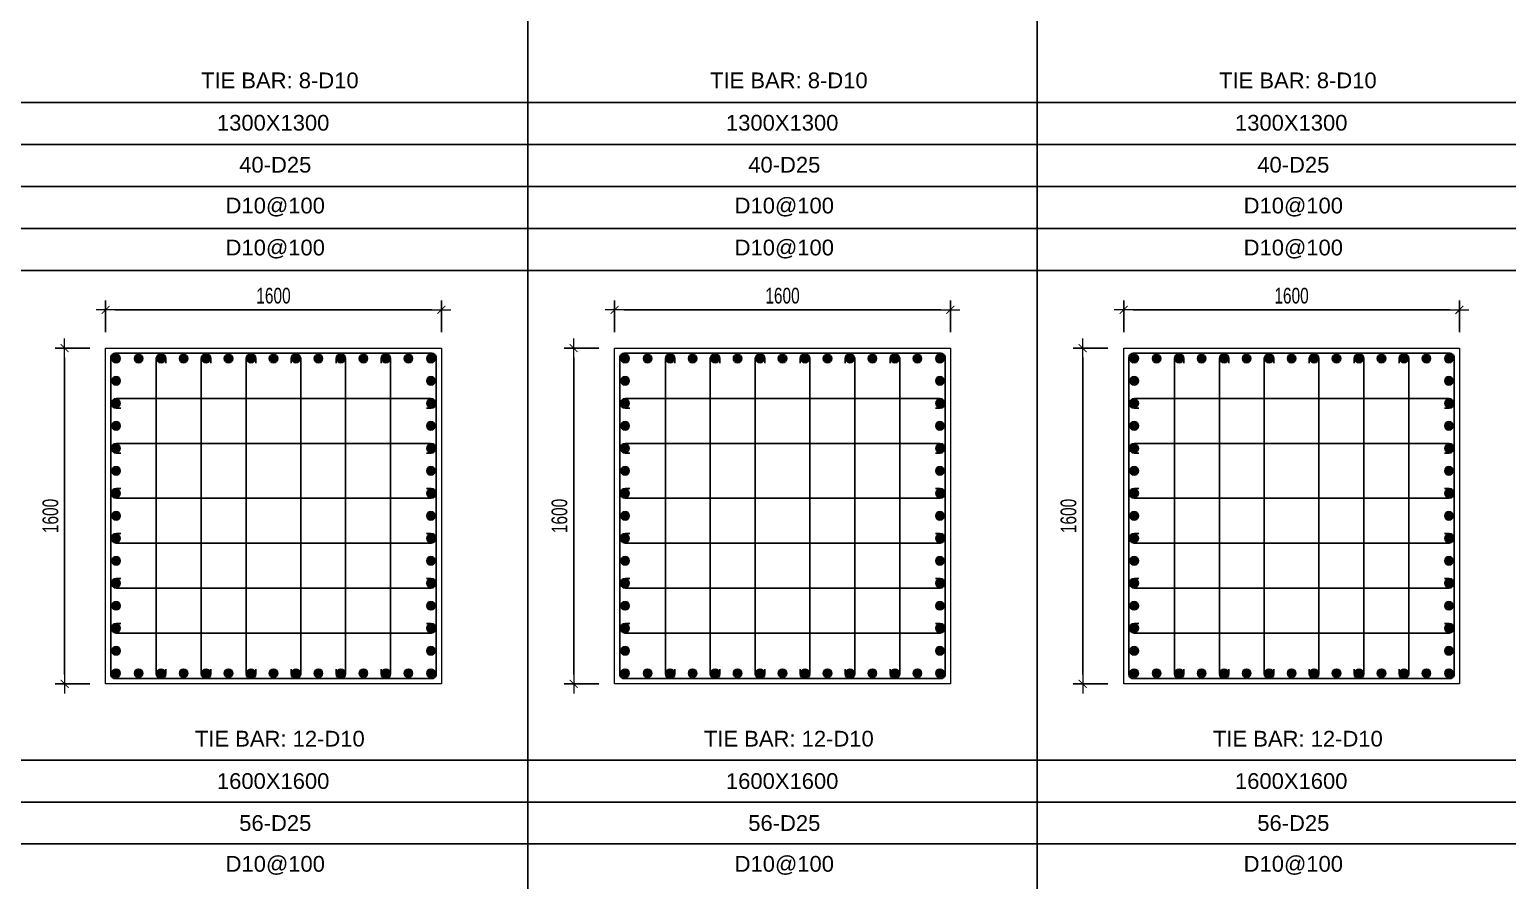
# Model space of a CAD drawing. Header units: millimetres. Extents: x 49323 to 380960, y -6102 to 181761.
# Drawn here: x 308307 to 315351, y 89660 to 93714 of the extents above; entities that cross this region are included whole.
import ezdxf
from ezdxf.enums import TextEntityAlignment as Align

# ---------------------------------------------------------------- set-up
doc = ezdxf.new("R2010")
doc.units = ezdxf.units.MM
doc.linetypes.add('CENTER2', pattern=[1.125, 0.75, -0.125, 0.125, -0.125])
doc.layers.get('Defpoints').update_dxf_attribs({"color": 151, "lineweight": 9})
for name, color, linetype in [('2', 2, 'Continuous'), ('CEN', 1, 'CENTER2'), ('STL', 3, 'Continuous'), ('TIT1', 3, 'Continuous')]:
    doc.layers.add(name, color=color, linetype=linetype)
doc.layers.add('NDC_S_CONTINUOUS', color=3, linetype='Continuous', lineweight=20)
doc.layers.add('NDC_S_DIM', color=1, linetype='Continuous', lineweight=15)
doc.styles.add('NDC_ARIAL', font='arial.ttf', dxfattribs={"width": 0.85})
doc.styles.add('NDC_DIM', font='', dxfattribs={"width": 0.75})
doc.styles.get('NDC_DIM').set_extended_font_data('Dotum')
doc.dimstyles.new('NDC_dim_30', dxfattribs={"dimscale": 30, "dimtxt": 2.5, "dimasz": 1.5, "dimexe": 1.5, "dimexo": 2.5, "dimgap": 1, "dimtad": 1, "dimdec": 0, "dimzin": 0, "dimdsep": 46, "dimtxsty": 'NDC_DIM', "dimblk": 'DIMMARK', "dimcen": 0.09, "dimdle": 1.2, "dimclrd": 1, "dimclre": 1, "dimclrt": 3, "dimadec": 0, "dimazin": 0, "dimtfac": 1, "dimtdec": 0, "dimtix": 1, "dimtofl": 0, "dimtmove": 0, "dimatfit": 3, "dimfxl": 8, "dimfxlon": 1, "dimtolj": 1, "dimtzin": 0, "dimarcsym": 0})

# ---------------------------------------------------------------- blocks, each defined once
blk = doc.blocks.new('DIMMARK')
at = {"layer": 'NDC_S_DIM', "color": 1}
blk.add_line((-1.5, 0), (1, 0), dxfattribs=at)
at = {"layer": 'NDC_S_DIM', "color": 2, "const_width": 0.1}
blk.add_lwpolyline([(-0.42, -0.42), (0.42, 0.42)], dxfattribs=at)
blk = doc.blocks.new('*D745')
at = {"layer": 'Defpoints', "color": 0, "ltscale": 40, "transparency": 16777216}
for p in [(310270.1, 92378), (308670.1, 92196.4), (310270.1, 92196.4)]:
    blk.add_point(p, dxfattribs=at)
at = {"layer": 'NDC_S_DIM', "color": 1, "lineweight": -2, "ltscale": 40, "transparency": 16777216}
for p, q in [((308670.1, 92271.4), (308670.1, 92423)), ((310270.1, 92271.4), (310270.1, 92423)), ((308715.1, 92378), (310225.1, 92378))]:
    blk.add_line(p, q, dxfattribs=at)
at = {"layer": 'NDC_S_DIM', "color": 1, "lineweight": -2, "ltscale": 40, "transparency": 16777216, "xscale": 45, "yscale": 45, "zscale": 45, "rotation": 180}
blk.add_blockref('DIMMARK', (308670.1, 92378), dxfattribs=at)
at = {"layer": 'NDC_S_DIM', "color": 1, "lineweight": -2, "ltscale": 40, "transparency": 16777216, "xscale": 45, "yscale": 45, "zscale": 45}
blk.add_blockref('DIMMARK', (310270.1, 92378), dxfattribs=at)
at = {"layer": 'NDC_S_DIM', "color": 3, "ltscale": 40, "transparency": 16777216, "insert": (309470.1, 92445.6), "char_height": 75, "attachment_point": 5, "style": 'NDC_DIM'}
blk.add_mtext('\\A1;1600', dxfattribs=at)
blk = doc.blocks.new('*D746')
at = {"layer": 'Defpoints', "color": 0, "ltscale": 40, "transparency": 16777216}
for p in [(308670.1, 92196.4), (308474.7, 90596.4), (308670.1, 90596.4)]:
    blk.add_point(p, dxfattribs=at)
at = {"layer": 'NDC_S_DIM', "color": 1, "lineweight": -2, "ltscale": 40, "transparency": 16777216}
for p, q in [((308595.1, 92196.4), (308429.7, 92196.4)), ((308474.7, 92151.4), (308474.7, 90641.4)), ((308595.1, 90596.4), (308429.7, 90596.4))]:
    blk.add_line(p, q, dxfattribs=at)
at = {"layer": 'NDC_S_DIM', "color": 1, "lineweight": -2, "ltscale": 40, "transparency": 16777216, "xscale": 45, "yscale": 45, "zscale": 45}
for p, rotation in [((308474.7, 92196.4), 90), ((308474.7, 90596.4), 270)]:
    blk.add_blockref('DIMMARK', p, dxfattribs=dict(at, rotation=rotation))
at = {"layer": 'NDC_S_DIM', "color": 3, "ltscale": 40, "transparency": 16777216, "insert": (308407.2, 91396.4), "char_height": 75, "attachment_point": 5, "rotation": 90, "style": 'NDC_DIM'}
blk.add_mtext('\\A1;1600', dxfattribs=at)
blk = doc.blocks.new('8')
at = {"layer": '2'}
blk.add_hatch(color=256, dxfattribs=at).paths.add_polyline_path([(20, 0, 0.386127), (1.9, 19.9), (-1.9, 19.9, 0.386127), (-20, 0, 1)])
blk.add_circle((0, 0), 20, dxfattribs=at)
blk = doc.blocks.new('5')
at = {"layer": 'CEN', "rotation": 180}
blk.add_blockref('8', (0, 0), dxfattribs=at)
blk = doc.blocks.new('*U741')
at = {"layer": 'STL', "xscale": -1, "rotation": 270}
blk.add_blockref('5', (0, 0), dxfattribs=at)
blk = doc.blocks.new('*U742')
at = {"layer": 'NDC_S_DIM', "color": 0, "linetype": 'ByBlock', "lineweight": -2, "transparency": 16777216}
for p in [(308769.8, 80184.3), (308877, 80184.3), (308984.2, 80184.3), (309091.4, 80184.3), (309198.6, 80184.3), (309305.7, 80184.3), (309412.9, 80184.3), (309520.1, 80184.3), (309627.3, 80184.3), (309734.4, 80184.3), (309841.6, 80184.3), (309948.8, 80184.3), (310056, 80184.3), (310163.1, 80184.3), (310270.3, 80184.3)]:
    blk.add_blockref('*U741', p, dxfattribs=at)
blk = doc.blocks.new('*U743')
at = {"layer": 'STL', "xscale": -1, "rotation": 270}
blk.add_blockref('5', (0, 0), dxfattribs=at)
blk = doc.blocks.new('*U744')
at = {"layer": 'NDC_S_DIM', "color": 0, "linetype": 'ByBlock', "lineweight": -2, "transparency": 16777216}
for p in [(308769.8, 80184.3), (308877, 80184.3), (308984.2, 80184.3), (309091.4, 80184.3), (309198.6, 80184.3), (309305.7, 80184.3), (309412.9, 80184.3), (309520.1, 80184.3), (309627.3, 80184.3), (309734.4, 80184.3), (309841.6, 80184.3), (309948.8, 80184.3), (310056, 80184.3), (310163.1, 80184.3), (310270.3, 80184.3)]:
    blk.add_blockref('*U743', p, dxfattribs=at)
blk = doc.blocks.new('*U737')
at = {"layer": 'STL', "xscale": -1, "rotation": 270}
blk.add_blockref('5', (0, 0), dxfattribs=at)
blk = doc.blocks.new('*U738')
at = {"layer": 'NDC_S_DIM', "color": 0, "linetype": 'ByBlock', "lineweight": -2, "transparency": 16777216}
for p in [(308769.8, 80184.3), (308877, 80184.3), (308984.2, 80184.3), (309091.4, 80184.3), (309198.6, 80184.3), (309305.7, 80184.3), (309412.9, 80184.3), (309520.1, 80184.3), (309627.3, 80184.3), (309734.4, 80184.3), (309841.6, 80184.3), (309948.8, 80184.3), (310056, 80184.3), (310163.1, 80184.3), (310270.3, 80184.3)]:
    blk.add_blockref('*U737', p, dxfattribs=at)
blk = doc.blocks.new('*U739')
at = {"layer": 'STL', "xscale": -1, "rotation": 270}
blk.add_blockref('5', (0, 0), dxfattribs=at)
blk = doc.blocks.new('*U740')
at = {"layer": 'NDC_S_DIM', "color": 0, "linetype": 'ByBlock', "lineweight": -2, "transparency": 16777216}
for p in [(308769.8, 80184.3), (308877, 80184.3), (308984.2, 80184.3), (309091.4, 80184.3), (309198.6, 80184.3), (309305.7, 80184.3), (309412.9, 80184.3), (309520.1, 80184.3), (309627.3, 80184.3), (309734.4, 80184.3), (309841.6, 80184.3), (309948.8, 80184.3), (310056, 80184.3), (310163.1, 80184.3), (310270.3, 80184.3)]:
    blk.add_blockref('*U739', p, dxfattribs=at)
blk = doc.blocks.new('*D825')
at = {"layer": 'Defpoints', "color": 0, "ltscale": 40, "transparency": 16777216}
for p in [(312696.2, 92378), (311096.2, 92196.4), (312696.2, 92196.4)]:
    blk.add_point(p, dxfattribs=at)
at = {"layer": 'NDC_S_DIM', "color": 1, "lineweight": -2, "ltscale": 40, "transparency": 16777216}
for p, q in [((311096.2, 92271.4), (311096.2, 92423)), ((312696.2, 92271.4), (312696.2, 92423)), ((311141.2, 92378), (312651.2, 92378))]:
    blk.add_line(p, q, dxfattribs=at)
at = {"layer": 'NDC_S_DIM', "color": 1, "lineweight": -2, "ltscale": 40, "transparency": 16777216, "xscale": 45, "yscale": 45, "zscale": 45, "rotation": 180}
blk.add_blockref('DIMMARK', (311096.2, 92378), dxfattribs=at)
at = {"layer": 'NDC_S_DIM', "color": 1, "lineweight": -2, "ltscale": 40, "transparency": 16777216, "xscale": 45, "yscale": 45, "zscale": 45}
blk.add_blockref('DIMMARK', (312696.2, 92378), dxfattribs=at)
at = {"layer": 'NDC_S_DIM', "color": 3, "ltscale": 40, "transparency": 16777216, "insert": (311896.2, 92445.6), "char_height": 75, "attachment_point": 5, "style": 'NDC_DIM'}
blk.add_mtext('\\A1;1600', dxfattribs=at)
blk = doc.blocks.new('*D826')
at = {"layer": 'Defpoints', "color": 0, "ltscale": 40, "transparency": 16777216}
for p in [(311096.2, 92196.4), (310900.8, 90596.4), (311096.2, 90596.4)]:
    blk.add_point(p, dxfattribs=at)
at = {"layer": 'NDC_S_DIM', "color": 1, "lineweight": -2, "ltscale": 40, "transparency": 16777216}
for p, q in [((311021.2, 92196.4), (310855.8, 92196.4)), ((310900.8, 92151.4), (310900.8, 90641.4)), ((311021.2, 90596.4), (310855.8, 90596.4))]:
    blk.add_line(p, q, dxfattribs=at)
at = {"layer": 'NDC_S_DIM', "color": 1, "lineweight": -2, "ltscale": 40, "transparency": 16777216, "xscale": 45, "yscale": 45, "zscale": 45}
for p, rotation in [((310900.8, 92196.4), 90), ((310900.8, 90596.4), 270)]:
    blk.add_blockref('DIMMARK', p, dxfattribs=dict(at, rotation=rotation))
at = {"layer": 'NDC_S_DIM', "color": 3, "ltscale": 40, "transparency": 16777216, "insert": (310833.3, 91396.4), "char_height": 75, "attachment_point": 5, "rotation": 90, "style": 'NDC_DIM'}
blk.add_mtext('\\A1;1600', dxfattribs=at)
blk = doc.blocks.new('*U803')
at = {"layer": 'STL', "xscale": -1, "rotation": 270}
blk.add_blockref('5', (0, 0), dxfattribs=at)
blk = doc.blocks.new('*U804')
at = {"layer": 'NDC_S_DIM', "color": 0, "linetype": 'ByBlock', "lineweight": -2, "transparency": 16777216}
for p in [(308769.8, 80184.3), (308877, 80184.3), (308984.2, 80184.3), (309091.4, 80184.3), (309198.6, 80184.3), (309305.7, 80184.3), (309412.9, 80184.3), (309520.1, 80184.3), (309627.3, 80184.3), (309734.4, 80184.3), (309841.6, 80184.3), (309948.8, 80184.3), (310056, 80184.3), (310163.1, 80184.3), (310270.3, 80184.3)]:
    blk.add_blockref('*U803', p, dxfattribs=at)
blk = doc.blocks.new('*U805')
at = {"layer": 'STL', "xscale": -1, "rotation": 270}
blk.add_blockref('5', (0, 0), dxfattribs=at)
blk = doc.blocks.new('*U806')
at = {"layer": 'NDC_S_DIM', "color": 0, "linetype": 'ByBlock', "lineweight": -2, "transparency": 16777216}
for p in [(308769.8, 80184.3), (308877, 80184.3), (308984.2, 80184.3), (309091.4, 80184.3), (309198.6, 80184.3), (309305.7, 80184.3), (309412.9, 80184.3), (309520.1, 80184.3), (309627.3, 80184.3), (309734.4, 80184.3), (309841.6, 80184.3), (309948.8, 80184.3), (310056, 80184.3), (310163.1, 80184.3), (310270.3, 80184.3)]:
    blk.add_blockref('*U805', p, dxfattribs=at)
blk = doc.blocks.new('*U815')
at = {"layer": 'STL', "xscale": -1, "rotation": 270}
blk.add_blockref('5', (0, 0), dxfattribs=at)
blk = doc.blocks.new('*U816')
at = {"layer": 'NDC_S_DIM', "color": 0, "linetype": 'ByBlock', "lineweight": -2, "transparency": 16777216}
for p in [(308769.8, 80184.3), (308877, 80184.3), (308984.2, 80184.3), (309091.4, 80184.3), (309198.6, 80184.3), (309305.7, 80184.3), (309412.9, 80184.3), (309520.1, 80184.3), (309627.3, 80184.3), (309734.4, 80184.3), (309841.6, 80184.3), (309948.8, 80184.3), (310056, 80184.3), (310163.1, 80184.3), (310270.3, 80184.3)]:
    blk.add_blockref('*U815', p, dxfattribs=at)
blk = doc.blocks.new('*U801')
at = {"layer": 'STL', "xscale": -1, "rotation": 270}
blk.add_blockref('5', (0, 0), dxfattribs=at)
blk = doc.blocks.new('*U802')
at = {"layer": 'NDC_S_DIM', "color": 0, "linetype": 'ByBlock', "lineweight": -2, "transparency": 16777216}
for p in [(308769.8, 80184.3), (308877, 80184.3), (308984.2, 80184.3), (309091.4, 80184.3), (309198.6, 80184.3), (309305.7, 80184.3), (309412.9, 80184.3), (309520.1, 80184.3), (309627.3, 80184.3), (309734.4, 80184.3), (309841.6, 80184.3), (309948.8, 80184.3), (310056, 80184.3), (310163.1, 80184.3), (310270.3, 80184.3)]:
    blk.add_blockref('*U801', p, dxfattribs=at)
blk = doc.blocks.new('*D875')
at = {"layer": 'Defpoints', "color": 0, "ltscale": 40, "transparency": 16777216}
for p in [(315122.3, 92378), (313522.3, 92196.4), (315122.3, 92196.4)]:
    blk.add_point(p, dxfattribs=at)
at = {"layer": 'NDC_S_DIM', "color": 1, "lineweight": -2, "ltscale": 40, "transparency": 16777216}
for p, q in [((313522.3, 92271.4), (313522.3, 92423)), ((315122.3, 92271.4), (315122.3, 92423)), ((313567.3, 92378), (315077.3, 92378))]:
    blk.add_line(p, q, dxfattribs=at)
at = {"layer": 'NDC_S_DIM', "color": 1, "lineweight": -2, "ltscale": 40, "transparency": 16777216, "xscale": 45, "yscale": 45, "zscale": 45, "rotation": 180}
blk.add_blockref('DIMMARK', (313522.3, 92378), dxfattribs=at)
at = {"layer": 'NDC_S_DIM', "color": 1, "lineweight": -2, "ltscale": 40, "transparency": 16777216, "xscale": 45, "yscale": 45, "zscale": 45}
blk.add_blockref('DIMMARK', (315122.3, 92378), dxfattribs=at)
at = {"layer": 'NDC_S_DIM', "color": 3, "ltscale": 40, "transparency": 16777216, "insert": (314322.3, 92445.6), "char_height": 75, "attachment_point": 5, "style": 'NDC_DIM'}
blk.add_mtext('\\A1;1600', dxfattribs=at)
blk = doc.blocks.new('*D876')
at = {"layer": 'Defpoints', "color": 0, "ltscale": 40, "transparency": 16777216}
for p in [(313522.3, 92196.4), (313326.9, 90596.4), (313522.3, 90596.4)]:
    blk.add_point(p, dxfattribs=at)
at = {"layer": 'NDC_S_DIM', "color": 1, "lineweight": -2, "ltscale": 40, "transparency": 16777216}
for p, q in [((313447.3, 92196.4), (313281.9, 92196.4)), ((313326.9, 92151.4), (313326.9, 90641.4)), ((313447.3, 90596.4), (313281.9, 90596.4))]:
    blk.add_line(p, q, dxfattribs=at)
at = {"layer": 'NDC_S_DIM', "color": 1, "lineweight": -2, "ltscale": 40, "transparency": 16777216, "xscale": 45, "yscale": 45, "zscale": 45}
for p, rotation in [((313326.9, 92196.4), 90), ((313326.9, 90596.4), 270)]:
    blk.add_blockref('DIMMARK', p, dxfattribs=dict(at, rotation=rotation))
at = {"layer": 'NDC_S_DIM', "color": 3, "ltscale": 40, "transparency": 16777216, "insert": (313259.4, 91396.4), "char_height": 75, "attachment_point": 5, "rotation": 90, "style": 'NDC_DIM'}
blk.add_mtext('\\A1;1600', dxfattribs=at)
blk = doc.blocks.new('*U853')
at = {"layer": 'STL', "xscale": -1, "rotation": 270}
blk.add_blockref('5', (0, 0), dxfattribs=at)
blk = doc.blocks.new('*U854')
at = {"layer": 'NDC_S_DIM', "color": 0, "linetype": 'ByBlock', "lineweight": -2, "transparency": 16777216}
for p in [(308769.8, 80184.3), (308877, 80184.3), (308984.2, 80184.3), (309091.4, 80184.3), (309198.6, 80184.3), (309305.7, 80184.3), (309412.9, 80184.3), (309520.1, 80184.3), (309627.3, 80184.3), (309734.4, 80184.3), (309841.6, 80184.3), (309948.8, 80184.3), (310056, 80184.3), (310163.1, 80184.3), (310270.3, 80184.3)]:
    blk.add_blockref('*U853', p, dxfattribs=at)
blk = doc.blocks.new('*U855')
at = {"layer": 'STL', "xscale": -1, "rotation": 270}
blk.add_blockref('5', (0, 0), dxfattribs=at)
blk = doc.blocks.new('*U856')
at = {"layer": 'NDC_S_DIM', "color": 0, "linetype": 'ByBlock', "lineweight": -2, "transparency": 16777216}
for p in [(308769.8, 80184.3), (308877, 80184.3), (308984.2, 80184.3), (309091.4, 80184.3), (309198.6, 80184.3), (309305.7, 80184.3), (309412.9, 80184.3), (309520.1, 80184.3), (309627.3, 80184.3), (309734.4, 80184.3), (309841.6, 80184.3), (309948.8, 80184.3), (310056, 80184.3), (310163.1, 80184.3), (310270.3, 80184.3)]:
    blk.add_blockref('*U855', p, dxfattribs=at)
blk = doc.blocks.new('*U865')
at = {"layer": 'STL', "xscale": -1, "rotation": 270}
blk.add_blockref('5', (0, 0), dxfattribs=at)
blk = doc.blocks.new('*U866')
at = {"layer": 'NDC_S_DIM', "color": 0, "linetype": 'ByBlock', "lineweight": -2, "transparency": 16777216}
for p in [(308769.8, 80184.3), (308877, 80184.3), (308984.2, 80184.3), (309091.4, 80184.3), (309198.6, 80184.3), (309305.7, 80184.3), (309412.9, 80184.3), (309520.1, 80184.3), (309627.3, 80184.3), (309734.4, 80184.3), (309841.6, 80184.3), (309948.8, 80184.3), (310056, 80184.3), (310163.1, 80184.3), (310270.3, 80184.3)]:
    blk.add_blockref('*U865', p, dxfattribs=at)
blk = doc.blocks.new('*U851')
at = {"layer": 'STL', "xscale": -1, "rotation": 270}
blk.add_blockref('5', (0, 0), dxfattribs=at)
blk = doc.blocks.new('*U852')
at = {"layer": 'NDC_S_DIM', "color": 0, "linetype": 'ByBlock', "lineweight": -2, "transparency": 16777216}
for p in [(308769.8, 80184.3), (308877, 80184.3), (308984.2, 80184.3), (309091.4, 80184.3), (309198.6, 80184.3), (309305.7, 80184.3), (309412.9, 80184.3), (309520.1, 80184.3), (309627.3, 80184.3), (309734.4, 80184.3), (309841.6, 80184.3), (309948.8, 80184.3), (310056, 80184.3), (310163.1, 80184.3), (310270.3, 80184.3)]:
    blk.add_blockref('*U851', p, dxfattribs=at)

msp = doc.modelspace()

# ---------------------------------------------------------------- linework, layer by layer
at = {"layer": '2', "lineweight": -2, "ltscale": 1000}
for points in [[(310245.1, 92151.4), (310245.1, 90641.4, -0.414214), (310225.1, 90621.4), (308715.1, 90621.4, -0.414214), (308695.1, 90641.4), (308695.1, 92151.4, -0.414214), (308715.1, 92171.4), (310225.1, 92171.4, -0.414214)], [(312671.2, 92151.4), (312671.2, 90641.4, -0.414214), (312651.2, 90621.4), (311141.2, 90621.4, -0.414214), (311121.2, 90641.4), (311121.2, 92151.4, -0.414214), (311141.2, 92171.4), (312651.2, 92171.4, -0.414214)], [(315097.3, 92151.4), (315097.3, 90641.4, -0.414214), (315077.3, 90621.4), (313567.3, 90621.4, -0.414214), (313547.3, 90641.4), (313547.3, 92151.4, -0.414214), (313567.3, 92171.4), (315077.3, 92171.4, -0.414214)]]:
    msp.add_lwpolyline(points, format="xyb", close=True, dxfattribs=at)
at = {"layer": '2'}
for points in [[(308956.7, 90666.1), (308956.7, 90643.9, -1), (308911.7, 90643.9), (308911.7, 92145.9, -1), (308956.7, 92145.9), (308956.7, 92123.8)], [(309171.1, 90666.1), (309171.1, 90643.9, -1), (309126, 90643.9), (309126, 92145.9, -1), (309171.1, 92145.9), (309171.1, 92123.8)], [(309385.4, 90666.1), (309385.4, 90643.9, -1), (309340.4, 90643.9), (309340.4, 92145.9, -1), (309385.4, 92145.9), (309385.4, 92123.8)], [(309554.7, 90666.1), (309554.7, 90643.9, 1), (309599.8, 90643.9), (309599.8, 92145.9, 1), (309554.7, 92145.9), (309554.7, 92123.8)], [(309769.1, 90666.1), (309769.1, 90643.9, 1), (309814.1, 90643.9), (309814.1, 92145.9, 1), (309769.1, 92145.9), (309769.1, 92123.8)], [(309983.5, 90666.1), (309983.5, 90643.9, 1), (310028.5, 90643.9), (310028.5, 92145.9, 1), (309983.5, 92145.9), (309983.5, 92123.8)], [(311382.8, 90666.1), (311382.8, 90643.9, -1), (311337.8, 90643.9), (311337.8, 92145.9, -1), (311382.8, 92145.9), (311382.8, 92123.8)], [(311597.2, 90666.1), (311597.2, 90643.9, -1), (311552.1, 90643.9), (311552.1, 92145.9, -1), (311597.2, 92145.9), (311597.2, 92123.8)], [(311811.5, 90666.1), (311811.5, 90643.9, -1), (311766.5, 90643.9), (311766.5, 92145.9, -1), (311811.5, 92145.9), (311811.5, 92123.8)], [(311980.8, 90666.1), (311980.8, 90643.9, 1), (312025.9, 90643.9), (312025.9, 92145.9, 1), (311980.8, 92145.9), (311980.8, 92123.8)], [(312195.2, 90666.1), (312195.2, 90643.9, 1), (312240.2, 90643.9), (312240.2, 92145.9, 1), (312195.2, 92145.9), (312195.2, 92123.8)], [(312409.5, 90666.1), (312409.5, 90643.9, 1), (312454.6, 90643.9), (312454.6, 92145.9, 1), (312409.5, 92145.9), (312409.5, 92123.8)], [(313808.9, 90666.1), (313808.9, 90643.9, -1), (313763.9, 90643.9), (313763.9, 92145.9, -1), (313808.9, 92145.9), (313808.9, 92123.8)], [(314023.3, 90666.1), (314023.3, 90643.9, -1), (313978.2, 90643.9), (313978.2, 92145.9, -1), (314023.3, 92145.9), (314023.3, 92123.8)], [(314237.6, 90666.1), (314237.6, 90643.9, -1), (314192.6, 90643.9), (314192.6, 92145.9, -1), (314237.6, 92145.9), (314237.6, 92123.8)], [(314406.9, 90666.1), (314406.9, 90643.9, 1), (314452, 90643.9), (314452, 92145.9, 1), (314406.9, 92145.9), (314406.9, 92123.8)], [(314621.3, 90666.1), (314621.3, 90643.9, 1), (314666.3, 90643.9), (314666.3, 92145.9, 1), (314621.3, 92145.9), (314621.3, 92123.8)], [(314835.6, 90666.1), (314835.6, 90643.9, 1), (314880.7, 90643.9), (314880.7, 92145.9, 1), (314835.6, 92145.9), (314835.6, 92123.8)], [(308742, 91910.5), (308719.8, 91910.5, -1), (308719.8, 91955.5), (310221.9, 91955.5, -1), (310221.9, 91910.5), (310199.8, 91910.5)], [(311168.1, 91910.5), (311145.9, 91910.5, -1), (311145.9, 91955.5), (312648, 91955.5, -1), (312648, 91910.5), (312625.9, 91910.5)], [(313594.2, 91910.5), (313572, 91910.5, -1), (313572, 91955.5), (315074.1, 91955.5, -1), (315074.1, 91910.5), (315051.9, 91910.5)], [(308742, 91696.2), (308719.8, 91696.2, -1), (308719.8, 91741.2), (310221.9, 91741.2, -1), (310221.9, 91696.2), (310199.8, 91696.2)], [(311168.1, 91696.2), (311145.9, 91696.2, -1), (311145.9, 91741.2), (312648, 91741.2, -1), (312648, 91696.2), (312625.9, 91696.2)], [(313594.2, 91696.2), (313572, 91696.2, -1), (313572, 91741.2), (315074.1, 91741.2, -1), (315074.1, 91696.2), (315051.9, 91696.2)], [(308742, 91526.8), (308719.8, 91526.8, 1), (308719.8, 91481.8), (310221.9, 91481.8, 1), (310221.9, 91526.8), (310199.8, 91526.8)], [(311168.1, 91526.8), (311145.9, 91526.8, 1), (311145.9, 91481.8), (312648, 91481.8, 1), (312648, 91526.8), (312625.9, 91526.8)], [(313594.2, 91526.8), (313572, 91526.8, 1), (313572, 91481.8), (315074.1, 91481.8, 1), (315074.1, 91526.8), (315051.9, 91526.8)], [(308742, 91312.5), (308719.8, 91312.5, 1), (308719.8, 91267.5), (310221.9, 91267.5, 1), (310221.9, 91312.5), (310199.8, 91312.5)], [(311168.1, 91312.5), (311145.9, 91312.5, 1), (311145.9, 91267.5), (312648, 91267.5, 1), (312648, 91312.5), (312625.9, 91312.5)], [(313594.2, 91312.5), (313572, 91312.5, 1), (313572, 91267.5), (315074.1, 91267.5, 1), (315074.1, 91312.5), (315051.9, 91312.5)], [(308742, 91098.1), (308719.8, 91098.1, 1), (308719.8, 91053.1), (310221.9, 91053.1, 1), (310221.9, 91098.1), (310199.8, 91098.1)], [(311168.1, 91098.1), (311145.9, 91098.1, 1), (311145.9, 91053.1), (312648, 91053.1, 1), (312648, 91098.1), (312625.9, 91098.1)], [(313594.2, 91098.1), (313572, 91098.1, 1), (313572, 91053.1), (315074.1, 91053.1, 1), (315074.1, 91098.1), (315051.9, 91098.1)], [(308742, 90883.8), (308719.8, 90883.8, 1), (308719.8, 90838.8), (310221.9, 90838.8, 1), (310221.9, 90883.8), (310199.8, 90883.8)], [(311168.1, 90883.8), (311145.9, 90883.8, 1), (311145.9, 90838.8), (312648, 90838.8, 1), (312648, 90883.8), (312625.9, 90883.8)], [(313594.2, 90883.8), (313572, 90883.8, 1), (313572, 90838.8), (315074.1, 90838.8, 1), (315074.1, 90883.8), (315051.9, 90883.8)]]:
    msp.add_lwpolyline(points, format="xyb", dxfattribs=at)
at = {"layer": 'NDC_S_CONTINUOUS', "ltscale": 70}
for points in [[(310270.1, 92196.4), (310270.1, 90596.4), (308670.1, 90596.4), (308670.1, 92196.4), (310270.1, 92196.4)], [(312696.2, 92196.4), (312696.2, 90596.4), (311096.2, 90596.4), (311096.2, 92196.4), (312696.2, 92196.4)], [(315122.3, 92196.4), (315122.3, 90596.4), (313522.3, 90596.4), (313522.3, 92196.4), (315122.3, 92196.4)]]:
    msp.add_lwpolyline(points, dxfattribs=at)
at = {"layer": 'TIT1'}
for p, q in [((310683.1, 102204.5), (310683.1, 86304.5)), ((313109.2, 102204.5), (313109.2, 86304.5)), ((325254.1, 92566.4), (303919.1, 92566.4))]:
    msp.add_line(p, q, dxfattribs=at)
at = {"layer": 'TIT1', "color": 8}
for p, q in [((325254.1, 93366.4), (304547, 93366.4)), ((325254.1, 93166.4), (304547, 93166.4)), ((325254.1, 92966.4), (304547, 92966.4)), ((325254.1, 92766.4), (304976.2, 92766.4)), ((325254.1, 90233.7), (304547, 90233.7)), ((325254.1, 90033.7), (304547, 90033.7)), ((325254.1, 89833.7), (304547, 89833.7))]:
    msp.add_line(p, q, dxfattribs=at)

# ---------------------------------------------------------------- block references
at = {"layer": 'NDC_S_DIM', "xscale": -1}
for name, p, rotation in [('*U738', (228535.6, -218122.9), 270), ('*U740', (230036.1, -218122.9), 270), ('*U816', (230961.7, -218122.9), 270), ('*U802', (232462.1, -218122.9), 270), ('*U866', (233387.8, -218122.9), 270), ('*U852', (234888.2, -218122.9), 270), ('*U744', (-50, 170831.2), 180), ('*U806', (2376.1, 170831.2), 180), ('*U856', (4802.2, 170831.2), 180)]:
    msp.add_blockref(name, p, dxfattribs=dict(at, rotation=rotation))
at = {"layer": 'NDC_S_DIM'}
for name, p in [('*U742', (-50, 11961.7)), ('*U804', (2376.1, 11961.7)), ('*U854', (4802.2, 11961.7))]:
    msp.add_blockref(name, p, dxfattribs=at)

# ---------------------------------------------------------------- texts
at = {"layer": 'TIT1', "style": 'NDC_ARIAL'}
for s, p in [('TIE BAR: 8-D10', (309500.4, 93471.7)), ('TIE BAR: 8-D10', (311926.4, 93471.7)), ('TIE BAR: 8-D10', (314352.5, 93471.7)), ('1300X1300', (309468.5, 93269.8)), ('1300X1300', (311894.6, 93269.8)), ('1300X1300', (314320.7, 93269.8)), ('40-D25', (309478.6, 93069.8)), ('40-D25', (311904.7, 93069.8)), ('40-D25', (314330.8, 93069.8)), ('D10@100', (309478.6, 92869.8)), ('D10@100', (311904.7, 92869.8)), ('D10@100', (314330.8, 92869.8)), ('D10@100', (309478.6, 92669.8)), ('D10@100', (311904.7, 92669.8)), ('D10@100', (314330.8, 92669.8)), ('TIE BAR: 12-D10', (309500.4, 90335.5)), ('TIE BAR: 12-D10', (311926.4, 90335.5)), ('TIE BAR: 12-D10', (314352.5, 90335.5)), ('1600X1600', (309468.5, 90133.6)), ('1600X1600', (311894.6, 90133.6)), ('1600X1600', (314320.7, 90133.6)), ('56-D25', (309478.6, 89933.6)), ('56-D25', (311904.7, 89933.6)), ('56-D25', (314330.8, 89933.6)), ('D10@100', (309478.6, 89733.6)), ('D10@100', (311904.7, 89733.6)), ('D10@100', (314330.8, 89733.6))]:
    msp.add_text(s, height=75, dxfattribs=at).set_placement(p, align=Align.MIDDLE)

# ---------------------------------------------------------------- dimensions: what is measured, and where the dimension line sits
at = {"layer": 'NDC_S_DIM', "ltscale": 40}
for base, p1, p2, picture, middle in [((310270.1, 92378), (308670.1, 92196.4), (310270.1, 92196.4), '*D745', (309470.1, 92445.6)), ((312696.2, 92378), (311096.2, 92196.4), (312696.2, 92196.4), '*D825', (311896.2, 92445.6)), ((315122.3, 92378), (313522.3, 92196.4), (315122.3, 92196.4), '*D875', (314322.3, 92445.6))]:
    dim = msp.add_linear_dim(base=base, p1=p1, p2=p2, dimstyle='NDC_dim_30', dxfattribs=at)
    dim.commit()
    dim.dimension.update_dxf_attribs({"geometry": picture, "text_midpoint": middle})
for base, p1, p2, picture, middle in [((308474.7, 90596.4), (308670.1, 92196.4), (308670.1, 90596.4), '*D746', (308407.2, 91396.4)), ((310900.8, 90596.4), (311096.2, 92196.4), (311096.2, 90596.4), '*D826', (310833.3, 91396.4)), ((313326.9, 90596.4), (313522.3, 92196.4), (313522.3, 90596.4), '*D876', (313259.4, 91396.4))]:
    dim = msp.add_linear_dim(base=base, p1=p1, p2=p2, angle=90, dimstyle='NDC_dim_30', dxfattribs=at)
    dim.commit()
    dim.dimension.update_dxf_attribs({"geometry": picture, "text_midpoint": middle})

doc.saveas('drawing.dxf')
